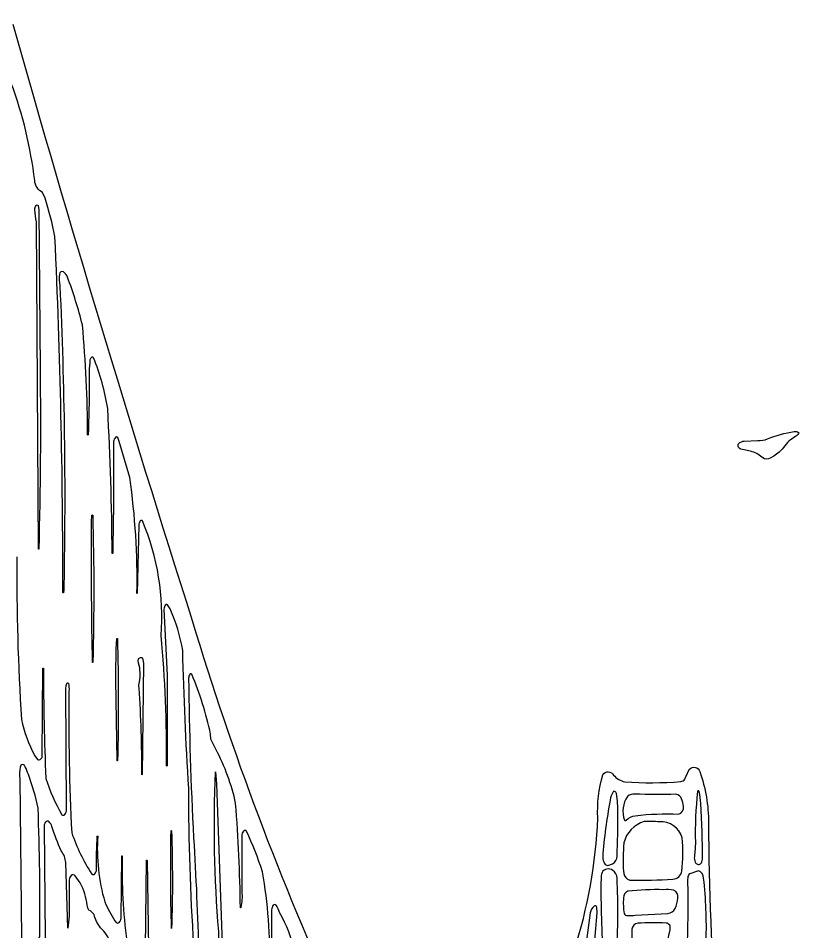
# Model space of a CAD drawing. Header units: metres. Extents: x 0.1 to 11.9, y 2.5 to 10.6.
# Drawn here: x 8.805 to 11.306, y 7.151 to 10.077 of the extents above; entities that cross this region are included whole.
import ezdxf

# ---------------------------------------------------------------- set-up
doc = ezdxf.new("R2010")
doc.units = ezdxf.units.M

msp = doc.modelspace()

# ---------------------------------------------------------------- linework, layer by layer
at = {"layer": 'Layer 1', "color": 0}
for points in [[(8.78707, 10.05814, 0.008), (9.36239, 8.14779, 0.034), (9.82875, 6.90983, 0.3151)], [(9.36775, 7.10714, -0.0166), (9.35125, 7.61037, -0.0101), (9.33197, 8.05234, 0.0617), (9.29148, 8.18534), (9.28293, 8.19792, 0.4231), (9.27618, 8.1978, 0.1267), (9.2714, 8.18477), (9.28182, 7.97349), (9.28177, 7.68285, -0.3853), (9.28067, 7.68185, -0.3853), (9.27956, 7.68285, 0.0266), (9.26281, 8.09982), (9.26281, 8.09982, 0.1184), (9.20311, 8.46717, 0.5341), (9.19604, 8.46675, 0.1429), (9.19127, 8.4533), (9.1861, 8.23541, -0.3879), (9.18558, 8.23493, -0.3888), (9.18505, 8.23541, 0.0409), (9.16212, 8.60558), (9.12873, 8.72161), (9.12358, 8.73424, 0.4118), (9.11606, 8.73424, 0.1728), (9.1103, 8.72153, -0.0068), (9.1075, 8.36321, -0.3859), (9.1067, 8.36248, -0.3859), (9.10589, 8.36321, 0.0113), (9.09137, 8.82672, 0.0569), (9.04588, 8.98977, 0.3975), (9.04064, 8.99097, 0.1943), (9.03464, 8.98315, 0.0342), (9.03203, 8.90496, -0.0102), (9.02913, 8.74301, -0.3548), (9.02818, 8.74188, -0.3557), (9.02687, 8.74257, 0.0228), (9.01037, 9.09481, 0.0312), (8.96245, 9.24792, 0.1189), (8.94981, 9.26436, 0.5314), (8.93698, 9.25765, 0.0729), (8.93832, 9.21953, -0.0162), (8.95106, 8.26201, -0.0587), (8.95027, 8.23773, -0.3613), (8.94931, 8.23656, -0.3613), (8.94798, 8.2373, 0.0114), (8.92253, 9.37842, 0.0241), (8.89117, 9.50078), (8.88301, 9.51887, -0.265), (8.85748, 9.55683, 0.0587), (8.7826, 9.86826, 0.0151)], [(8.80045, 8.35241, 0.018), (8.81505, 7.83148, 0.064), (8.85754, 7.71486), (8.86659, 7.70308, 0.2793), (8.87769, 7.70458, 0.2794), (8.88151, 7.71513), (8.88342, 7.99441, -0.3749), (8.88457, 7.99542, -0.3749), (8.88573, 7.99441, 0.0108), (8.89332, 7.6422, 0.0502), (8.94434, 7.52607, 0.4664), (8.95394, 7.52667, 0.1649), (8.95943, 7.54086), (8.95765, 7.93247, -0.1004), (8.96091, 7.94679, -0.307), (8.96317, 7.94832, -0.3062), (8.96541, 7.94679, -0.0976), (8.96709, 7.92186, 0.015), (8.97609, 7.46764, 0.0577), (9.04038, 7.3361, 0.4613), (9.05071, 7.33677, 0.1443), (9.0559, 7.35131, -0.0186), (9.05808, 7.45727, -0.3807), (9.05876, 7.45788, -0.3796), (9.05943, 7.45727, 0.0854), (9.0821, 7.2467, 0.0259), (9.1142, 7.18594), (9.11867, 7.18073, 0.3957), (9.12828, 7.18075, 0.1832), (9.13468, 7.19379), (9.13713, 7.39421, -0.3976), (9.13768, 7.39473, -0.3976), (9.13823, 7.39421, 0.0387), (9.15252, 7.12118, 0.163)], [(9.61106, 7.03547, 0.0495), (9.58709, 7.34321, 0.034), (9.53625, 7.47363, 0.4862), (9.52659, 7.4732, 0.1584), (9.52116, 7.45882, -0.0055), (9.52108, 7.28003, -0.081), (9.51817, 7.22837, -0.3528), (9.51745, 7.22779, -0.3543), (9.5167, 7.22837, 0.0155), (9.50147, 7.56267), (9.50147, 7.56267, 0.0692), (9.43788, 7.7361), (9.42184, 7.76848), (9.42093, 7.7841, 0.0473), (9.36069, 7.97591, 0.4658), (9.35494, 7.97591, 0.1368), (9.35063, 7.96354, 0.0104), (9.36658, 7.45244, -0.0093), (9.383, 7.07722, 0.2067)], [(10.58581, 7.08889, 0.0673), (10.66179, 7.5156, -0.0826), (10.67799, 7.6542, -0.2684), (10.69553, 7.66343, -0.2684), (10.71228, 7.65282, 0.1456), (10.7488, 7.63103, 0.0345), (10.92787, 7.63233, 0.1862), (10.94084, 7.63965, -0.0273), (10.95565, 7.67212, -0.2687), (10.9745, 7.6777, -0.2685), (10.98873, 7.66414, -0.0861), (11.01655, 7.4997, 0.0167), (11.04186, 6.86938, 0.0821)], [(9.44781, 7.05194, 0.0154), (9.44714, 7.15245, -0.0319), (9.4372, 7.66342), (9.43973, 7.6247), (9.46073, 7.05192)], [(9.10157, 7.11503, 0.0973), (9.06893, 7.16419, -0.1216), (9.04769, 7.20604, 0.1162), (9.03153, 7.22076, -0.1436), (9.02568, 7.23623, 0.0961), (9.0031, 7.30779), (8.98765, 7.33069, 0.3698), (8.97438, 7.33173, 0.1943), (8.96829, 7.31733), (8.96753, 7.20126), (8.96398, 7.16259), (8.95719, 7.37294, 0.1432), (8.94258, 7.40985), (8.94258, 7.40985, -0.0312), (8.91252, 7.48868, 0.0947), (8.90388, 7.50334, 0.4187), (8.89411, 7.5035, 0.1909), (8.88762, 7.49013), (8.89105, 7.13081, 0.3785)], [(9.21265, 7.0991), (9.21531, 7.37937, -0.3767), (9.2164, 7.38032, -0.3767), (9.21749, 7.37937), (9.22179, 7.09923, 0.2996)], [(10.72109, 7.07805, 0.0303), (10.72371, 7.32246, 0.2227), (10.70955, 7.3476, 0.4692), (10.67562, 7.34068, 0.1085), (10.67232, 7.32183, 0.0244), (10.68037, 7.06509)], [(9.69658, 6.94809, 0.1601), (9.64242, 7.21299, 0.0374), (9.63162, 7.23634, 0.4755), (9.6221, 7.23595, 0.1599), (9.6163, 7.2219, -0.0089), (9.614, 7.03547, -0.3681)]]:
    msp.add_lwpolyline(points, format="xyb", dxfattribs=at)
for points in [[(8.86283, 9.42519, -0.0145), (8.85756, 9.46384, -0.2), (8.86228, 9.47739, -0.5587), (8.8687, 9.47739), (8.87046, 9.46384), (8.87461, 8.95244, -0.0101), (8.87063, 8.37683, -0.3901), (8.87006, 8.37631, -0.3901), (8.86949, 8.37683), (8.86283, 9.42519)], [(11.17147, 8.68304, 0.0601), (11.13051, 8.69458), (11.12025, 8.69689, -0.5072), (11.11341, 8.71541, -0.1562), (11.13137, 8.72273), (11.17474, 8.72494, 0.1201), (11.20539, 8.72971, -0.0598), (11.29124, 8.7536, -0.1723), (11.30445, 8.75052, -0.4052), (11.30527, 8.74654, -0.1067), (11.29578, 8.73699, 0.1388), (11.25718, 8.70235, -0.0852), (11.22584, 8.67447), (11.21445, 8.66796, -0.2951), (11.19045, 8.66889), (11.17147, 8.68304)], [(9.04334, 8.48496, -0.0136), (9.04386, 8.01368, -0.3976), (9.0433, 8.01315, -0.3976), (9.04275, 8.01368, -0.0059), (9.0398, 8.43096, -0.0208), (9.04073, 8.48496, -0.3653), (9.04203, 8.48607, -0.3661), (9.04334, 8.48496)], [(9.12277, 8.08989, -0.0137), (9.12293, 7.69935, -0.3981), (9.12236, 7.69882, -0.3981), (9.12179, 7.69935), (9.11725, 7.9577, -0.0109), (9.12042, 8.08989, -0.3639), (9.12159, 8.09089, -0.3648), (9.12277, 8.08989)], [(9.20567, 8.01158), (9.20169, 7.65469, -0.3833), (9.20125, 7.65429, -0.3833), (9.2008, 7.65469, 0.0152), (9.19261, 7.9317, -0.1278), (9.19291, 7.95117, 0.1229), (9.19056, 8.01145), (9.18955, 8.02069, -0.293), (9.19402, 8.02862, -0.2932), (9.20309, 8.02785), (9.20567, 8.01158)], [(8.8684, 7.54729, 0.0375), (8.83717, 7.65499, 0.0299), (8.82688, 7.67978, 0.5213), (8.81313, 7.68519), (8.81058, 7.6788, 0.0578), (8.80995, 7.64059), (8.81523, 7.13085, 0.2716), (8.82616, 7.11429, 0.2716), (8.84597, 7.11574, 0.0709), (8.86752, 7.12451, 0.1743), (8.87401, 7.1411, 0.012), (8.8684, 7.54729)], [(10.6775, 7.39037, 0.1059), (10.68296, 7.36969, 0.2904), (10.69384, 7.36381), (10.70944, 7.3686, 0.2657), (10.72345, 7.39299, 0.0135), (10.72585, 7.53098, 0.0479), (10.72207, 7.59375, 0.1986), (10.71634, 7.60083, 0.3865), (10.71132, 7.5996, 0.1033), (10.7017, 7.57247, 0.0295), (10.6775, 7.39037)], [(10.9202, 7.5279, 0.3985), (10.93597, 7.55311, 0.0977), (10.93019, 7.57702, 0.3173), (10.91226, 7.59132, -0.0193), (10.78117, 7.59235, 0.1868), (10.75694, 7.5845, 0.2385), (10.747, 7.50887, 0.5075), (10.75321, 7.50887, -0.1685), (10.78199, 7.5228, -0.0424), (10.9202, 7.5279)], [(10.98186, 7.60062, 0.0373), (10.97469, 7.43708, -0.0149), (10.97139, 7.39269, 0.1394), (10.97401, 7.37438, 0.4687), (10.99147, 7.36847, 0.1957), (10.99701, 7.38315, 0.02), (10.99166, 7.56159, 0.0441), (10.98708, 7.60062, 0.3248), (10.98446, 7.60253, 0.3242), (10.98186, 7.60062)], [(10.93233, 7.45219, 0.3599), (10.85892, 7.50319, 0.0369), (10.81079, 7.50393, 0.269), (10.74524, 7.43591, 0.0352), (10.74399, 7.34502, 0.2132), (10.7572, 7.31927), (10.76474, 7.31629, 0.0226), (10.90256, 7.3197, 0.3744), (10.93098, 7.34577, 0.0524), (10.93233, 7.45219)], [(9.296, 7.47435, -0.0167), (9.29627, 7.16213), (9.29595, 7.16213, -0.0108), (9.29434, 7.47435, -0.3924), (9.29518, 7.47512, -0.3919), (9.296, 7.47435)], [(11.00917, 7.12291, 0.0341), (11.00095, 7.32289, 0.3459), (10.98423, 7.34618), (10.95648, 7.33623, 0.2328), (10.95001, 7.32535, 0.0471), (10.95021, 7.29252, -0.0103), (10.9501, 7.2156, -0.0065), (10.9481, 7.11462, 0.064), (10.95148, 7.09665, 0.2135), (10.96345, 7.08687, -0.0247), (10.99135, 7.08243, 0.3693), (11.00682, 7.0914, 0.0885), (11.00917, 7.12291)], [(10.75779, 7.28071, 0.318), (10.74415, 7.25954, 0.0538), (10.74623, 7.20972, 0.2687), (10.75765, 7.20297, 0.0377), (10.78209, 7.20426), (10.88633, 7.21015, 0.2488), (10.90978, 7.22524, 0.0586), (10.91813, 7.25886, 0.3937), (10.90474, 7.28408, 0.0733), (10.8727, 7.28589, 0.0376), (10.75779, 7.28071)], [(10.56399, 6.94713, -0.0661), (10.53053, 6.83758, 0.1897), (10.52151, 6.77603, 0.3273), (10.53014, 6.76948), (10.53775, 6.77067, -0.0517), (10.61846, 6.78563, 0.1476), (10.63714, 6.79143, 0.1902), (10.6445, 6.80892, -0.0294), (10.6598, 7.21217), (10.65907, 7.22963, 0.548), (10.64976, 7.2336, 0.1457), (10.63725, 7.212, 0.0118), (10.62235, 7.08312, -0.3073), (10.62146, 7.08195, -0.3071), (10.62004, 7.08233, 0.2243), (10.61221, 7.08723, 0.2222), (10.60755, 7.08579, 0.1394), (10.60354, 7.07937, 0.054), (10.60038, 7.0556, -0.0562), (10.56399, 6.94713)], [(10.77056, 7.15918, 0.0704), (10.79292, 7.00283, 0.2192), (10.80554, 6.99072, 0.0666), (10.82521, 6.99008, 0.3259), (10.85734, 7.0146, 0.0254), (10.8934, 7.15748, 0.1829), (10.8922, 7.17208, 0.2154), (10.88041, 7.17895, 0.034), (10.78989, 7.1783, 0.3517), (10.77056, 7.15918)]]:
    msp.add_lwpolyline(points, format="xyb", close=True, dxfattribs=at)

doc.saveas('drawing.dxf')
